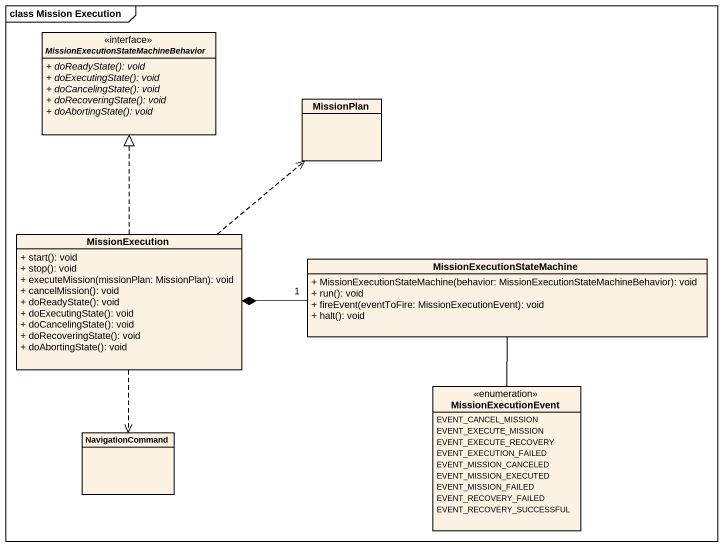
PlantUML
@startuml
mainframe class Mission Execution
hide circle
hide empty members
skinparam classAttributeIconSize 0
interface "MissionExecutionStateMachineBehavior" as MissionExecutionStateMachine {
  {abstract} + doReadyState(): void
  {abstract} + doExecutingState(): void
  {abstract} + doCancelingState(): void
  {abstract} + doRecoveringState(): void
  {abstract} + doAbortingState(): void
}
class MissionPlan
class MissionExecution {
  + start(): void
  + stop(): void
  + executeMission(missionPlan: MissionPlan): void
  + cancelMission(): void
  + doReadyState(): void
  + doExecutingState(): void
  + doCancelingState(): void
  + doRecoveringState(): void
  + doAbortingState(): void
}
class "MissionExecutionStateMachine" as MissionExecutionStateMachine_2 {
  + MissionExecutionStateMachine(behavior: MissionExecutionStateMachineBehavior): void
  + run(): void
  + fireEvent(eventToFire: MissionExecutionEvent): void
  + halt(): void
}
enum MissionExecutionEvent {
  EVENT_CANCEL_MISSION
  EVENT_EXECUTE_MISSION
  EVENT_EXECUTE_RECOVERY
  EVENT_EXECUTION_FAILED
  EVENT_MISSION_CANCELED
  EVENT_MISSION_EXECUTED
  EVENT_MISSION_FAILED
  EVENT_RECOVERY_FAILED
  EVENT_RECOVERY_SUCCESSFUL
}
class NavigationCommand
MissionExecution .up.|> MissionExecutionStateMachine
MissionExecution .up.> MissionPlan
MissionExecution ..> NavigationCommand
MissionExecutionStateMachine_2 "1" -left-* MissionExecution
MissionExecutionStateMachine_2 -- MissionExecutionEvent
@enduml
